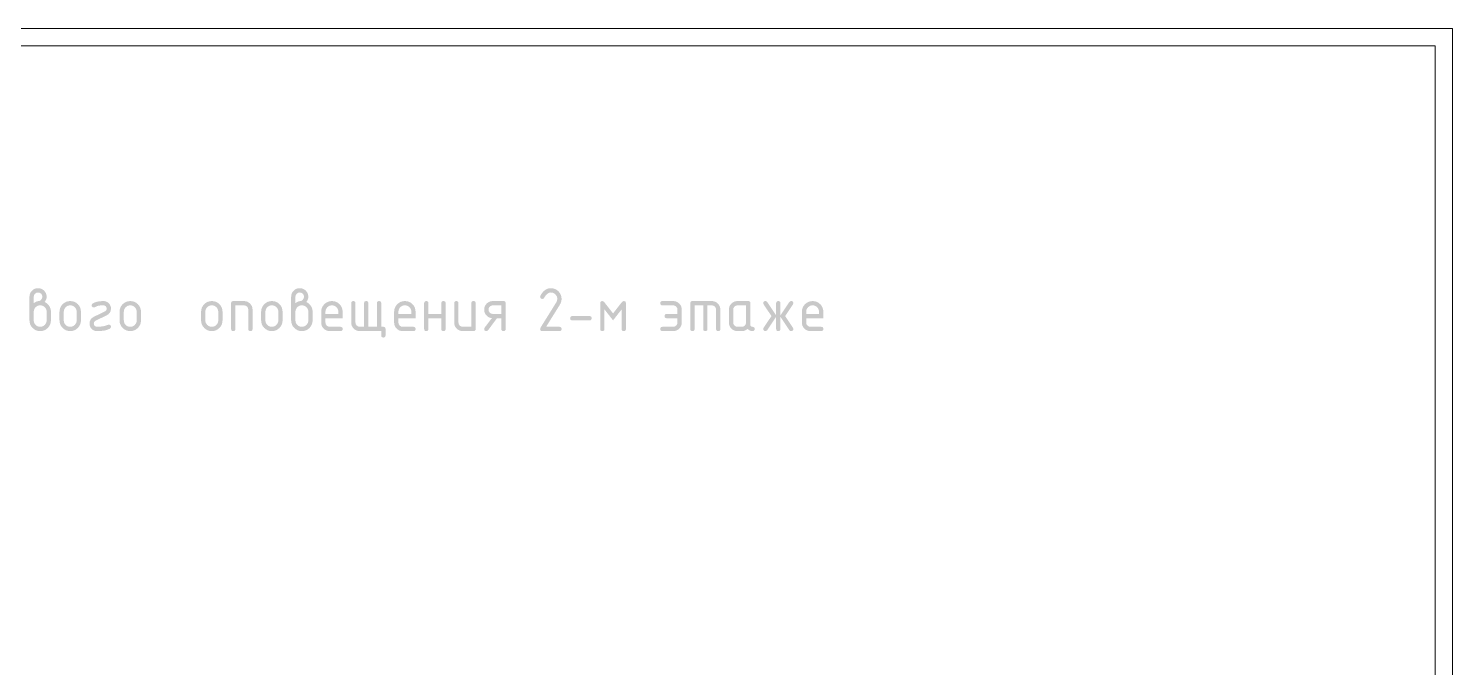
# Model space of a CAD drawing. Header units: millimetres. Extents: x 0 to 420, y 0 to 297.
# Drawn here: x 277.4 to 420.1, y 232.9 to 296.9 of the extents above; entities that cross this region are included whole.
import ezdxf

# ---------------------------------------------------------------- set-up
doc = ezdxf.new("R2010")
doc.units = ezdxf.units.MM

msp = doc.modelspace()

# ---------------------------------------------------------------- hatches: boundary and pattern name
h = msp.add_hatch(color=7)
h.paths.add_polyline_path([(277.960351, 269.408891), (278.094072, 269.502624), (278.222316, 269.569639), (278.344978, 269.609887), (278.461956, 269.623314), (278.590459, 269.660659), (278.709452, 269.773245), (278.792548, 269.913047), (278.820246, 270.053262), (278.789241, 270.220694), (278.696223, 270.359186), (278.55773, 270.452204), (278.390299, 270.48321), (278.224452, 270.451791), (278.085476, 270.357533), (277.991494, 270.218627), (277.960351, 270.053262)], flags=0)
h.paths.add_polyline_path([(279.034669, 269.535671), (279.175117, 269.464478), (279.300424, 269.374992), (279.410538, 269.267315), (279.505407, 269.141552), (279.581457, 269.003154), (279.635907, 268.858296), (279.668653, 268.706927), (279.679591, 268.548995), (279.679591, 267.689651), (279.659954, 267.473419), (279.601043, 267.274448), (279.502858, 267.092633), (279.365398, 266.927871), (279.200042, 266.791135), (279.018202, 266.693467), (278.819928, 266.634866), (278.605272, 266.615332), (278.389041, 266.634969), (278.19007, 266.69388), (278.008255, 266.792066), (277.843493, 266.929525), (277.706757, 267.094803), (277.609089, 267.276515), (277.550488, 267.474763), (277.530954, 267.689651), (277.530954, 270.053262), (277.546569, 270.226895), (277.593448, 270.386472), (277.671643, 270.531992), (277.781206, 270.663457), (277.913196, 270.772383), (278.058674, 270.85025), (278.217691, 270.897009), (278.390299, 270.912607), (278.563621, 270.896906), (278.723095, 270.849837), (278.868719, 270.771452), (279.000494, 270.661804), (279.109419, 270.529822), (279.187287, 270.384405), (279.234045, 270.225551), (279.249643, 270.053262), (279.236207, 269.898749), (279.1959, 269.76098), (279.12872, 269.639954)], flags=0)
h.paths.add_polyline_path([(279.249643, 267.689651), (279.249643, 268.548995), (279.237878, 268.677661), (279.202652, 268.79656), (279.144068, 268.90564), (279.06223, 269.00485), (278.963545, 269.087412), (278.854422, 269.146513), (278.734963, 269.182049), (278.605272, 269.193917), (278.474945, 269.182049), (278.355159, 269.146513), (278.245915, 269.087412), (278.147213, 269.00485), (278.06546, 268.90564), (278.007066, 268.79656), (277.972029, 268.677661), (277.960351, 268.548995), (277.960351, 267.689651), (277.972029, 267.559642), (278.007066, 267.440019), (278.06546, 267.330836), (278.147213, 267.232142), (278.245915, 267.15039), (278.355159, 267.091996), (278.474945, 267.056959), (278.605272, 267.04528), (278.734963, 267.057062), (278.854422, 267.092409), (278.963545, 267.15132), (279.06223, 267.233796), (279.144068, 267.333006), (279.202652, 267.442086), (279.237878, 267.560985)], flags=0)
h = msp.add_hatch(color=7)
h.paths.add_polyline_path([(280.538206, 267.689651), (280.538206, 268.548995), (280.557843, 268.763651), (280.616755, 268.961925), (280.71494, 269.143765), (280.852399, 269.309121), (281.017678, 269.446581), (281.199389, 269.544766), (281.397637, 269.603677), (281.612525, 269.623314), (281.829867, 269.603884), (282.029588, 269.545593), (282.211636, 269.448441), (282.375958, 269.312429), (282.511971, 269.148106), (282.609122, 268.966059), (282.667413, 268.766338), (282.686844, 268.548995), (282.686844, 267.689651), (282.667207, 267.474763), (282.608295, 267.276515), (282.51011, 267.094803), (282.372651, 266.929525), (282.207295, 266.792066), (282.025454, 266.69388), (281.82718, 266.634969), (281.612525, 266.615332), (281.397637, 266.634969), (281.199389, 266.69388), (281.017678, 266.792066), (280.852399, 266.929525), (280.71494, 267.094803), (280.616755, 267.276515), (280.557843, 267.474763)], flags=0)
h.paths.add_polyline_path([(282.256896, 267.689651), (282.256896, 268.548995), (282.245027, 268.677661), (282.209491, 268.79656), (282.150391, 268.90564), (282.067829, 269.00485), (281.968627, 269.087412), (281.859607, 269.146513), (281.740872, 269.182049), (281.612525, 269.193917), (281.483541, 269.182049), (281.364478, 269.146513), (281.255337, 269.087412), (281.156119, 269.00485), (281.073643, 268.90564), (281.014732, 268.79656), (280.979385, 268.677661), (280.967603, 268.548995), (280.967603, 267.689651), (280.979282, 267.559642), (281.014319, 267.440019), (281.072713, 267.330836), (281.154465, 267.232142), (281.253167, 267.15039), (281.362411, 267.091996), (281.482197, 267.056959), (281.612525, 267.04528), (281.740872, 267.057062), (281.859607, 267.092409), (281.968627, 267.15132), (282.067829, 267.233796), (282.150391, 267.333006), (282.209491, 267.442086), (282.245027, 267.560985)], flags=0)
for points in [[(285.479122, 267.259703), (285.573173, 267.246276), (285.640353, 267.206028), (285.68066, 267.139013), (285.694096, 267.04528), (285.663917, 266.935037), (285.57338, 266.852906), (285.338571, 266.748812), (285.047589, 266.674588), (284.700487, 266.630129), (284.297317, 266.615332), (284.146835, 266.628992), (284.007929, 266.67004), (283.880598, 266.738581), (283.764843, 266.834716), (283.668707, 266.950471), (283.600167, 267.077802), (283.559119, 267.216708), (283.545459, 267.36719), (283.572245, 267.586806), (283.65267, 267.773504), (283.78684, 267.927233), (283.974856, 268.047941), (285.08831, 268.584824), (285.165084, 268.634417), (285.220051, 268.698788), (285.253107, 268.777836), (285.264148, 268.871456), (285.240584, 268.994998), (285.16989, 269.099108), (285.065711, 269.170077), (284.941687, 269.193917), (284.769717, 269.191032), (284.621776, 269.182411), (284.497916, 269.168105), (284.398189, 269.148166), (284.243986, 269.094285), (284.075728, 269.00485), (283.974856, 268.978943), (283.895136, 268.995135), (283.824925, 269.043987), (283.776074, 269.113784), (283.759882, 269.193917), (283.788407, 269.299337), (283.873983, 269.382433), (284.082127, 269.487741), (284.329494, 269.563025), (284.616031, 269.608233), (284.941687, 269.623314), (285.092169, 269.609568), (285.231075, 269.56833), (285.358406, 269.499601), (285.474161, 269.403379), (285.570383, 269.28771), (285.639112, 269.160569), (285.68035, 269.021852), (285.694096, 268.871456), (285.667018, 268.651926), (285.585782, 268.465417), (285.45039, 268.311878), (285.260841, 268.191257), (284.157308, 267.660436), (284.077407, 267.608958), (284.0204, 267.542959), (283.986233, 267.462387), (283.974856, 267.36719), (283.99842, 267.243442), (284.069113, 267.139538), (284.173293, 267.068845), (284.297317, 267.04528), (284.601699, 267.057683), (284.886497, 267.09489), (285.151761, 267.156901), (285.397542, 267.243718)], [(297.728222, 266.830306), (297.728222, 269.408891), (297.741572, 269.502624), (297.78169, 269.569639), (297.84868, 269.609887), (297.942645, 269.623314), (299.017514, 269.623314), (299.189494, 269.607613), (299.348244, 269.560544), (299.493764, 269.48216), (299.626056, 269.372511), (299.735705, 269.240529), (299.814089, 269.095112), (299.861158, 268.936259), (299.876859, 268.763969), (299.876859, 266.830306), (299.863423, 266.736255), (299.823115, 266.669076), (299.755936, 266.628768), (299.661885, 266.615332), (299.567834, 266.628768), (299.500655, 266.669076), (299.460347, 266.736255), (299.446911, 266.830306), (299.446911, 268.763969), (299.415905, 268.931401), (299.322888, 269.069894), (299.18467, 269.162911), (299.017514, 269.193917), (298.157619, 269.193917), (298.157619, 266.830306), (298.144183, 266.736255), (298.103875, 266.669076), (298.036696, 266.628768), (297.942645, 266.615332), (297.84868, 266.628768), (297.78169, 266.669076), (297.741572, 266.736255)], [(312.765214, 266.615332), (310.616576, 266.615332), (310.442625, 266.630956), (310.282884, 266.677895), (310.137303, 266.756254), (310.00583, 266.866135), (309.896991, 266.998117), (309.819312, 267.143534), (309.772743, 267.302388), (309.757232, 267.474677), (309.757232, 269.408891), (309.770582, 269.502624), (309.8107, 269.569639), (309.87769, 269.609887), (309.971655, 269.623314), (310.065706, 269.609887), (310.132885, 269.569639), (310.173193, 269.502624), (310.186629, 269.408891), (310.186629, 267.474677), (310.218186, 267.310966), (310.313408, 267.17206), (310.452797, 267.076837), (310.616576, 267.04528), (311.046524, 267.04528), (311.046524, 269.408891), (311.059874, 269.502624), (311.099992, 269.569639), (311.166982, 269.609887), (311.260947, 269.623314), (311.354998, 269.609887), (311.422178, 269.569639), (311.462485, 269.502624), (311.475921, 269.408891), (311.475921, 267.04528), (312.335266, 267.04528), (312.335266, 269.408891), (312.348702, 269.502624), (312.389009, 269.569639), (312.456189, 269.609887), (312.55024, 269.623314), (312.644291, 269.609887), (312.71147, 269.569639), (312.751778, 269.502624), (312.765214, 269.408891), (312.765214, 267.04528), (312.980188, 267.04528), (313.074239, 267.031844), (313.141418, 266.991537), (313.181726, 266.924357), (313.195162, 266.830306), (313.195162, 266.185384), (313.181726, 266.091652), (313.141418, 266.024636), (313.074239, 265.984389), (312.980188, 265.970962), (312.886136, 265.984389), (312.818957, 266.024636), (312.778649, 266.091652), (312.765214, 266.185384)], [(317.494719, 267.904625), (317.494719, 266.830306), (317.481283, 266.736255), (317.440975, 266.669076), (317.373796, 266.628768), (317.279745, 266.615332), (317.18578, 266.628768), (317.11879, 266.669076), (317.078672, 266.736255), (317.065322, 266.830306), (317.065322, 269.408891), (317.078672, 269.502624), (317.11879, 269.569639), (317.18578, 269.609887), (317.279745, 269.623314), (317.373796, 269.609887), (317.440975, 269.569639), (317.481283, 269.502624), (317.494719, 269.408891), (317.494719, 268.334573), (318.784011, 268.334573), (318.784011, 269.408891), (318.797447, 269.502624), (318.837755, 269.569639), (318.904934, 269.609887), (318.998985, 269.623314), (319.093036, 269.609887), (319.160216, 269.569639), (319.200523, 269.502624), (319.213959, 269.408891), (319.213959, 266.830306), (319.200523, 266.736255), (319.160216, 266.669076), (319.093036, 266.628768), (318.998985, 266.615332), (318.904934, 266.628768), (318.837755, 266.669076), (318.797447, 266.736255), (318.784011, 266.830306), (318.784011, 267.904625)], [(322.221212, 269.408891), (322.221212, 266.830306), (322.207776, 266.736255), (322.167468, 266.669076), (322.100289, 266.628768), (322.006238, 266.615332), (320.931919, 266.615332), (320.757968, 266.630852), (320.598227, 266.677482), (320.452646, 266.755324), (320.321173, 266.864482), (320.212334, 266.995946), (320.134655, 267.141467), (320.088086, 267.301044), (320.072575, 267.474677), (320.072575, 269.408891), (320.085924, 269.502624), (320.126043, 269.569639), (320.193032, 269.609887), (320.286997, 269.623314), (320.381049, 269.609887), (320.448228, 269.569639), (320.488536, 269.502624), (320.501971, 269.408891), (320.501971, 267.474677), (320.533528, 267.310966), (320.628751, 267.17206), (320.768139, 267.076837), (320.931919, 267.04528), (321.791264, 267.04528), (321.791264, 269.408891), (321.8047, 269.502624), (321.845007, 269.569639), (321.912187, 269.609887), (322.006238, 269.623314), (322.100289, 269.609887), (322.167468, 269.569639), (322.207776, 269.502624)], [(329.756934, 270.912607), (329.971589, 270.89297), (330.169863, 270.834058), (330.351703, 270.735873), (330.517059, 270.598414), (330.654519, 270.433058), (330.752704, 270.251217), (330.811615, 270.052943), (330.831252, 269.838288), (330.81897, 269.684912), (330.782194, 269.53071), (330.721026, 269.375681), (330.635571, 269.219824), (329.281235, 267.04528), (330.616278, 267.04528), (330.710329, 267.031844), (330.777509, 266.991537), (330.817816, 266.924357), (330.831252, 266.830306), (330.817816, 266.736255), (330.777509, 266.669076), (330.710329, 266.628768), (330.616278, 266.615332), (328.897038, 266.615332), (328.803073, 266.628768), (328.736083, 266.669076), (328.695965, 266.736255), (328.682615, 266.830306), (328.718444, 266.953778), (330.293817, 269.483305), (330.374432, 269.65811), (330.401304, 269.838288), (330.389436, 269.966954), (330.3539, 270.085853), (330.294799, 270.194933), (330.212237, 270.294143), (330.113036, 270.376705), (330.004016, 270.435805), (329.885281, 270.471342), (329.756934, 270.48321), (329.577806, 270.449413), (329.405809, 270.348024), (329.240841, 270.179042), (329.082797, 269.942468), (329.007074, 269.864333), (328.897038, 269.838288), (328.803073, 269.851724), (328.736083, 269.892031), (328.695965, 269.959211), (328.682615, 270.053262), (328.701907, 270.140905), (328.805932, 270.32172), (328.917915, 270.478447), (329.037856, 270.61108), (329.165755, 270.719612), (329.301612, 270.804038), (329.445428, 270.864349), (329.597202, 270.900541)], [(335.986412, 267.689651), (335.126517, 268.789877), (335.126517, 266.830306), (335.113081, 266.736255), (335.072773, 266.669076), (335.005594, 266.628768), (334.911543, 266.615332), (334.817578, 266.628768), (334.750588, 266.669076), (334.71047, 266.736255), (334.69712, 266.830306), (334.69712, 269.408891), (334.71047, 269.502624), (334.750588, 269.569639), (334.817578, 269.609887), (334.911543, 269.623314), (335.01903, 269.58907), (335.126517, 269.486613), (335.986412, 268.386387), (336.845757, 269.486613), (336.953244, 269.58907), (337.060731, 269.623314), (337.154464, 269.609887), (337.221479, 269.569639), (337.261727, 269.502624), (337.275154, 269.408891), (337.275154, 266.830306), (337.261727, 266.736255), (337.221479, 266.669076), (337.154464, 266.628768), (337.060731, 266.615332), (336.96668, 266.628768), (336.899501, 266.669076), (336.859193, 266.736255), (336.845757, 266.830306), (336.845757, 268.789877)], [(342.436982, 267.904625), (341.362664, 267.904625), (341.268612, 267.918061), (341.201433, 267.958368), (341.161126, 268.025548), (341.14769, 268.119599), (341.161126, 268.21365), (341.201433, 268.280829), (341.268612, 268.321137), (341.362664, 268.334573), (342.436982, 268.334573), (342.436982, 268.763969), (342.405976, 268.931401), (342.312959, 269.069894), (342.174741, 269.162911), (342.007585, 269.193917), (340.932716, 269.193917), (340.838751, 269.207353), (340.771761, 269.247661), (340.731643, 269.31484), (340.718293, 269.408891), (340.731643, 269.502624), (340.771761, 269.569639), (340.838751, 269.609887), (340.932716, 269.623314), (342.007585, 269.623314), (342.180908, 269.607716), (342.340382, 269.560958), (342.486006, 269.48309), (342.617781, 269.374165), (342.726706, 269.2427), (342.804574, 269.097179), (342.851332, 268.937602), (342.86693, 268.763969), (342.86693, 267.474677), (342.851332, 267.301044), (342.804574, 267.141467), (342.726706, 266.995946), (342.617781, 266.864482), (342.486006, 266.755324), (342.340382, 266.677482), (342.180908, 266.630852), (342.007585, 266.615332), (340.932716, 266.615332), (340.838751, 266.628768), (340.771761, 266.669076), (340.731643, 266.736255), (340.718293, 266.830306), (340.731643, 266.924357), (340.771761, 266.991537), (340.838751, 267.031844), (340.932716, 267.04528), (342.007585, 267.04528), (342.172674, 267.076424), (342.311305, 267.170406), (342.405563, 267.308899), (342.436982, 267.474677)], [(343.939968, 269.623314), (345.874183, 269.623314), (346.046162, 269.607613), (346.204912, 269.560544), (346.350433, 269.48216), (346.482724, 269.372511), (346.592373, 269.240529), (346.670758, 269.095112), (346.717826, 268.936259), (346.733527, 268.763969), (346.733527, 266.830306), (346.720091, 266.736255), (346.679784, 266.669076), (346.612604, 266.628768), (346.518553, 266.615332), (346.424502, 266.628768), (346.357323, 266.669076), (346.317015, 266.736255), (346.303579, 266.830306), (346.303579, 268.763969), (346.272642, 268.931401), (346.180107, 269.069894), (346.041614, 269.162911), (345.874183, 269.193917), (345.444235, 269.193917), (345.444235, 266.830306), (345.430799, 266.736255), (345.390491, 266.669076), (345.323312, 266.628768), (345.229261, 266.615332), (345.135296, 266.628768), (345.068306, 266.669076), (345.028188, 266.736255), (345.014838, 266.830306), (345.014838, 269.193917), (344.154942, 269.193917), (344.154942, 266.830306), (344.141506, 266.736255), (344.101199, 266.669076), (344.034019, 266.628768), (343.939968, 266.615332), (343.846003, 266.628768), (343.779013, 266.669076), (343.738895, 266.736255), (343.725545, 266.830306), (343.725545, 269.408891), (343.738895, 269.502624), (343.779013, 269.569639), (343.846003, 269.609887)], [(352.322928, 268.051248), (351.427203, 266.70959), (351.35148, 266.638897), (351.248059, 266.615332), (351.166341, 266.631111), (351.097026, 266.678722), (351.049414, 266.748106), (351.033636, 266.830306), (351.042455, 266.894316), (351.069465, 266.950471), (351.853844, 268.119599), (351.069465, 269.288175), (351.042455, 269.344399), (351.033636, 269.408891), (351.046986, 269.502624), (351.087104, 269.569639), (351.154094, 269.609887), (351.248059, 269.623314), (351.35148, 269.59975), (351.427203, 269.529056), (352.322928, 268.187949), (352.322928, 269.408891), (352.336278, 269.502624), (352.376396, 269.569639), (352.443386, 269.609887), (352.537351, 269.623314), (352.631402, 269.609887), (352.698582, 269.569639), (352.738889, 269.502624), (352.752325, 269.408891), (352.752325, 268.187949), (353.647499, 269.529056), (353.723222, 269.59975), (353.826644, 269.623314), (353.920695, 269.609887), (353.987874, 269.569639), (354.028182, 269.502624), (354.041618, 269.408891), (354.005789, 269.288175), (353.221409, 268.119599), (354.005789, 266.950471), (354.041618, 266.830306), (354.028182, 266.736255), (353.987874, 266.669076), (353.920695, 266.628768), (353.826644, 266.615332), (353.723222, 266.638897), (353.647499, 266.70959), (352.752325, 268.051248), (352.752325, 266.830306), (352.738889, 266.736255), (352.698582, 266.669076), (352.631402, 266.628768), (352.537351, 266.615332), (352.443386, 266.628768), (352.376396, 266.669076), (352.336278, 266.736255), (352.322928, 266.830306)], [(333.623531, 267.689651), (331.90429, 267.689651), (331.810325, 267.703087), (331.743335, 267.743394), (331.703217, 267.810574), (331.689867, 267.904625), (331.703217, 267.998676), (331.743335, 268.065855), (331.810325, 268.106163), (331.90429, 268.119599), (333.623531, 268.119599), (333.717582, 268.106163), (333.784761, 268.065855), (333.825069, 267.998676), (333.838505, 267.904625), (333.825069, 267.810574), (333.784761, 267.743394), (333.717582, 267.703087)]]:
    msp.add_hatch(color=7).paths.add_polyline_path(points, flags=0)
h = msp.add_hatch(color=7)
h.paths.add_polyline_path([(286.552711, 267.689651), (286.552711, 268.548995), (286.572348, 268.763651), (286.63126, 268.961925), (286.729445, 269.143765), (286.866904, 269.309121), (287.032183, 269.446581), (287.213894, 269.544766), (287.412142, 269.603677), (287.62703, 269.623314), (287.844372, 269.603884), (288.044093, 269.545593), (288.226141, 269.448441), (288.390463, 269.312429), (288.526476, 269.148106), (288.623627, 268.966059), (288.681918, 268.766338), (288.701349, 268.548995), (288.701349, 267.689651), (288.681712, 267.474763), (288.6228, 267.276515), (288.524615, 267.094803), (288.387156, 266.929525), (288.2218, 266.792066), (288.039959, 266.69388), (287.841685, 266.634969), (287.62703, 266.615332), (287.412142, 266.634969), (287.213894, 266.69388), (287.032183, 266.792066), (286.866904, 266.929525), (286.729445, 267.094803), (286.63126, 267.276515), (286.572348, 267.474763)], flags=0)
h.paths.add_polyline_path([(288.271401, 267.689651), (288.271401, 268.548995), (288.259532, 268.677661), (288.223996, 268.79656), (288.164896, 268.90564), (288.082334, 269.00485), (287.983132, 269.087412), (287.874112, 269.146513), (287.755377, 269.182049), (287.62703, 269.193917), (287.498046, 269.182049), (287.378983, 269.146513), (287.269842, 269.087412), (287.170624, 269.00485), (287.088148, 268.90564), (287.029237, 268.79656), (286.99389, 268.677661), (286.982108, 268.548995), (286.982108, 267.689651), (286.993787, 267.559642), (287.028824, 267.440019), (287.087218, 267.330836), (287.16897, 267.232142), (287.267672, 267.15039), (287.376916, 267.091996), (287.496702, 267.056959), (287.62703, 267.04528), (287.755377, 267.057062), (287.874112, 267.092409), (287.983132, 267.15132), (288.082334, 267.233796), (288.164896, 267.333006), (288.223996, 267.442086), (288.259532, 267.560985)], flags=0)
h = msp.add_hatch(color=7)
h.paths.add_polyline_path([(294.720969, 267.689651), (294.720969, 268.548995), (294.740606, 268.763651), (294.799517, 268.961925), (294.897703, 269.143765), (295.035162, 269.309121), (295.20044, 269.446581), (295.382152, 269.544766), (295.5804, 269.603677), (295.795288, 269.623314), (296.01263, 269.603884), (296.212351, 269.545593), (296.394399, 269.448441), (296.558721, 269.312429), (296.694733, 269.148106), (296.791885, 268.966059), (296.850176, 268.766338), (296.869606, 268.548995), (296.869606, 267.689651), (296.849969, 267.474763), (296.791058, 267.276515), (296.692873, 267.094803), (296.555414, 266.929525), (296.390058, 266.792066), (296.208217, 266.69388), (296.009943, 266.634969), (295.795288, 266.615332), (295.5804, 266.634969), (295.382152, 266.69388), (295.20044, 266.792066), (295.035162, 266.929525), (294.897703, 267.094803), (294.799517, 267.276515), (294.740606, 267.474763)], flags=0)
h.paths.add_polyline_path([(296.439659, 267.689651), (296.439659, 268.548995), (296.42779, 268.677661), (296.392254, 268.79656), (296.333153, 268.90564), (296.250592, 269.00485), (296.15139, 269.087412), (296.04237, 269.146513), (295.923635, 269.182049), (295.795288, 269.193917), (295.666304, 269.182049), (295.547241, 269.146513), (295.4381, 269.087412), (295.338882, 269.00485), (295.256406, 268.90564), (295.197495, 268.79656), (295.162148, 268.677661), (295.150366, 268.548995), (295.150366, 267.689651), (295.162045, 267.559642), (295.197082, 267.440019), (295.255476, 267.330836), (295.337228, 267.232142), (295.43593, 267.15039), (295.545174, 267.091996), (295.66496, 267.056959), (295.795288, 267.04528), (295.923635, 267.057062), (296.04237, 267.092409), (296.15139, 267.15132), (296.250592, 267.233796), (296.333153, 267.333006), (296.392254, 267.442086), (296.42779, 267.560985)], flags=0)
h = msp.add_hatch(color=7)
h.paths.add_polyline_path([(300.735474, 267.689651), (300.735474, 268.548995), (300.755111, 268.763651), (300.814022, 268.961925), (300.912208, 269.143765), (301.049667, 269.309121), (301.214945, 269.446581), (301.396657, 269.544766), (301.594905, 269.603677), (301.809793, 269.623314), (302.027135, 269.603884), (302.226856, 269.545593), (302.408904, 269.448441), (302.573226, 269.312429), (302.709238, 269.148106), (302.80639, 268.966059), (302.864681, 268.766338), (302.884111, 268.548995), (302.884111, 267.689651), (302.864474, 267.474763), (302.805563, 267.276515), (302.707378, 267.094803), (302.569919, 266.929525), (302.404563, 266.792066), (302.222722, 266.69388), (302.024448, 266.634969), (301.809793, 266.615332), (301.594905, 266.634969), (301.396657, 266.69388), (301.214945, 266.792066), (301.049667, 266.929525), (300.912208, 267.094803), (300.814022, 267.276515), (300.755111, 267.474763)], flags=0)
h.paths.add_polyline_path([(302.454164, 267.689651), (302.454164, 268.548995), (302.442295, 268.677661), (302.406759, 268.79656), (302.347658, 268.90564), (302.265097, 269.00485), (302.165895, 269.087412), (302.056875, 269.146513), (301.93814, 269.182049), (301.809793, 269.193917), (301.680809, 269.182049), (301.561746, 269.146513), (301.452605, 269.087412), (301.353387, 269.00485), (301.270911, 268.90564), (301.212, 268.79656), (301.176653, 268.677661), (301.164871, 268.548995), (301.164871, 267.689651), (301.17655, 267.559642), (301.211587, 267.440019), (301.269981, 267.330836), (301.351733, 267.232142), (301.450435, 267.15039), (301.559679, 267.091996), (301.679465, 267.056959), (301.809793, 267.04528), (301.93814, 267.057062), (302.056875, 267.092409), (302.165895, 267.15132), (302.265097, 267.233796), (302.347658, 267.333006), (302.406759, 267.442086), (302.442295, 267.560985)], flags=0)
h = msp.add_hatch(color=7)
h.paths.add_polyline_path([(304.172124, 269.408891), (304.305845, 269.502624), (304.434089, 269.569639), (304.556751, 269.609887), (304.673729, 269.623314), (304.802231, 269.660659), (304.921225, 269.773245), (305.004321, 269.913047), (305.032019, 270.053262), (305.001013, 270.220694), (304.907996, 270.359186), (304.769503, 270.452204), (304.602071, 270.48321), (304.436225, 270.451791), (304.297249, 270.357533), (304.203267, 270.218627), (304.172124, 270.053262)], flags=0)
h.paths.add_polyline_path([(305.246442, 269.535671), (305.38689, 269.464478), (305.512197, 269.374992), (305.622311, 269.267315), (305.71718, 269.141552), (305.79323, 269.003154), (305.84768, 268.858296), (305.880426, 268.706927), (305.891364, 268.548995), (305.891364, 267.689651), (305.871727, 267.473419), (305.812816, 267.274448), (305.714631, 267.092633), (305.577171, 266.927871), (305.411815, 266.791135), (305.229975, 266.693467), (305.031701, 266.634866), (304.817045, 266.615332), (304.600814, 266.634969), (304.401842, 266.69388), (304.220028, 266.792066), (304.055266, 266.929525), (303.91853, 267.094803), (303.820862, 267.276515), (303.762261, 267.474763), (303.742727, 267.689651), (303.742727, 270.053262), (303.758342, 270.226895), (303.805221, 270.386472), (303.883416, 270.531992), (303.992979, 270.663457), (304.124969, 270.772383), (304.270447, 270.85025), (304.429464, 270.897009), (304.602071, 270.912607), (304.775394, 270.896906), (304.934868, 270.849837), (305.080492, 270.771452), (305.212267, 270.661804), (305.321192, 270.529822), (305.39906, 270.384405), (305.445818, 270.225551), (305.461416, 270.053262), (305.44798, 269.898749), (305.407673, 269.76098), (305.340493, 269.639954)], flags=0)
h.paths.add_polyline_path([(305.461416, 267.689651), (305.461416, 268.548995), (305.449651, 268.677661), (305.414425, 268.79656), (305.355841, 268.90564), (305.274003, 269.00485), (305.175318, 269.087412), (305.066195, 269.146513), (304.946736, 269.182049), (304.817045, 269.193917), (304.686717, 269.182049), (304.566931, 269.146513), (304.457687, 269.087412), (304.358986, 269.00485), (304.277233, 268.90564), (304.218839, 268.79656), (304.183802, 268.677661), (304.172124, 268.548995), (304.172124, 267.689651), (304.183802, 267.559642), (304.218839, 267.440019), (304.277233, 267.330836), (304.358986, 267.232142), (304.457687, 267.15039), (304.566931, 267.091996), (304.686717, 267.056959), (304.817045, 267.04528), (304.946736, 267.057062), (305.066195, 267.092409), (305.175318, 267.15132), (305.274003, 267.233796), (305.355841, 267.333006), (305.414425, 267.442086), (305.449651, 267.560985)], flags=0)
h = msp.add_hatch(color=7)
h.paths.add_polyline_path([(307.824298, 269.193917), (307.695314, 269.182049), (307.576251, 269.146513), (307.46711, 269.087412), (307.367892, 269.00485), (307.285416, 268.90564), (307.226505, 268.79656), (307.191158, 268.677661), (307.179376, 268.548995), (307.179376, 268.334573), (308.468669, 268.334573), (308.468669, 268.548995), (308.4568, 268.677661), (308.421264, 268.79656), (308.362163, 268.90564), (308.279602, 269.00485), (308.1804, 269.087412), (308.07138, 269.146513), (307.952645, 269.182049)], flags=0)
h.paths.add_polyline_path([(307.179376, 267.904625), (307.179376, 267.474677), (307.210933, 267.310966), (307.306156, 267.17206), (307.445544, 267.076837), (307.609324, 267.04528), (308.683643, 267.04528), (308.777694, 267.031844), (308.844873, 266.991537), (308.885181, 266.924357), (308.898616, 266.830306), (308.885181, 266.736255), (308.844873, 266.669076), (308.777694, 266.628768), (308.683643, 266.615332), (307.609324, 266.615332), (307.435372, 266.630852), (307.275632, 266.677482), (307.130051, 266.755324), (306.998577, 266.864482), (306.889738, 266.995946), (306.81206, 267.141467), (306.765491, 267.301044), (306.749979, 267.474677), (306.749979, 268.548995), (306.769616, 268.763651), (306.828528, 268.961925), (306.926713, 269.143765), (307.064172, 269.309121), (307.22945, 269.446581), (307.411162, 269.544766), (307.60941, 269.603677), (307.824298, 269.623314), (308.04164, 269.603884), (308.241361, 269.545593), (308.423409, 269.448441), (308.587731, 269.312429), (308.723743, 269.148106), (308.820895, 268.966059), (308.879186, 268.766338), (308.898616, 268.548995), (308.898616, 267.904625)], flags=0)
h = msp.add_hatch(color=7)
h.paths.add_polyline_path([(315.132388, 269.193917), (315.003404, 269.182049), (314.884341, 269.146513), (314.775201, 269.087412), (314.675982, 269.00485), (314.593506, 268.90564), (314.534595, 268.79656), (314.499249, 268.677661), (314.487466, 268.548995), (314.487466, 268.334573), (315.776759, 268.334573), (315.776759, 268.548995), (315.764891, 268.677661), (315.729354, 268.79656), (315.670254, 268.90564), (315.587692, 269.00485), (315.488491, 269.087412), (315.37947, 269.146513), (315.260735, 269.182049)], flags=0)
h.paths.add_polyline_path([(314.487466, 267.904625), (314.487466, 267.474677), (314.519023, 267.310966), (314.614246, 267.17206), (314.753634, 267.076837), (314.917414, 267.04528), (315.991733, 267.04528), (316.085784, 267.031844), (316.152963, 266.991537), (316.193271, 266.924357), (316.206707, 266.830306), (316.193271, 266.736255), (316.152963, 266.669076), (316.085784, 266.628768), (315.991733, 266.615332), (314.917414, 266.615332), (314.743463, 266.630852), (314.583722, 266.677482), (314.438141, 266.755324), (314.306668, 266.864482), (314.197829, 266.995946), (314.12015, 267.141467), (314.073581, 267.301044), (314.05807, 267.474677), (314.05807, 268.548995), (314.077707, 268.763651), (314.136618, 268.961925), (314.234803, 269.143765), (314.372262, 269.309121), (314.537541, 269.446581), (314.719252, 269.544766), (314.9175, 269.603677), (315.132388, 269.623314), (315.349731, 269.603884), (315.549452, 269.545593), (315.731499, 269.448441), (315.895821, 269.312429), (316.031834, 269.148106), (316.128985, 268.966059), (316.187276, 268.766338), (316.206707, 268.548995), (316.206707, 267.904625)], flags=0)
h = msp.add_hatch(color=7)
h.paths.add_polyline_path([(323.844914, 267.911239), (323.685957, 267.943287), (323.54147, 268.000605), (323.411452, 268.083244), (323.295904, 268.191257), (323.201215, 268.317253), (323.133708, 268.454669), (323.09328, 268.603557), (323.079827, 268.763969), (323.095339, 268.937602), (323.141908, 269.097179), (323.219586, 269.2427), (323.328425, 269.374165), (323.459899, 269.48309), (323.60548, 269.560958), (323.76522, 269.607716), (323.939172, 269.623314), (325.01349, 269.623314), (325.107541, 269.609887), (325.174721, 269.569639), (325.215028, 269.502624), (325.228464, 269.408891), (325.228464, 266.830306), (325.215028, 266.736255), (325.174721, 266.669076), (325.107541, 266.628768), (325.01349, 266.615332), (324.919439, 266.628768), (324.85226, 266.669076), (324.811952, 266.736255), (324.798516, 266.830306), (324.798516, 267.904625), (324.362505, 267.904625), (323.46678, 266.702975), (323.391057, 266.637243), (323.29425, 266.615332), (323.200285, 266.628768), (323.133295, 266.669076), (323.093177, 266.736255), (323.079827, 266.830306), (323.090231, 266.900104), (323.12172, 266.960393)], flags=0)
h.paths.add_polyline_path([(323.509224, 268.763969), (323.540781, 268.600258), (323.636003, 268.461352), (323.775392, 268.36613), (323.939172, 268.334573), (324.798516, 268.334573), (324.798516, 269.193917), (323.939172, 269.193917), (323.773325, 269.162498), (323.63435, 269.06824), (323.540368, 268.929334)], flags=0)
h = msp.add_hatch(color=7)
h.paths.add_polyline_path([(349.311655, 269.193917), (348.45231, 269.193917), (348.286463, 269.162498), (348.147488, 269.06824), (348.053506, 268.929334), (348.022362, 268.763969), (348.022362, 267.474677), (348.053919, 267.310966), (348.149142, 267.17206), (348.28853, 267.076837), (348.45231, 267.04528), (348.882258, 267.04528), (349.047347, 267.076424), (349.185978, 267.170406), (349.280235, 267.308899), (349.311655, 267.474677)], flags=0)
h.paths.add_polyline_path([(350.170999, 266.830306), (350.157572, 266.736255), (350.117325, 266.669076), (350.050309, 266.628768), (349.956577, 266.615332), (349.813321, 266.629509), (349.683656, 266.672107), (349.567531, 266.743231), (349.464893, 266.842984), (349.339207, 266.743231), (349.20024, 266.672107), (349.047941, 266.629509), (348.882258, 266.615332), (348.45231, 266.615332), (348.278359, 266.630852), (348.118618, 266.677482), (347.973037, 266.755324), (347.841564, 266.864482), (347.732724, 266.995946), (347.655046, 267.141467), (347.608477, 267.301044), (347.592966, 267.474677), (347.592966, 268.763969), (347.608477, 268.937602), (347.655046, 269.097179), (347.732724, 269.2427), (347.841564, 269.374165), (347.973037, 269.48309), (348.118618, 269.560958), (348.278359, 269.607716), (348.45231, 269.623314), (349.526629, 269.623314), (349.62068, 269.609887), (349.687859, 269.569639), (349.728167, 269.502624), (349.741603, 269.408891), (349.741603, 267.259703), (349.754952, 267.165738), (349.795071, 267.098748), (349.86206, 267.05863), (349.956025, 267.04528), (350.050077, 267.031844), (350.117256, 266.991537), (350.157563, 266.924357)], flags=0)
h = msp.add_hatch(color=7)
h.paths.add_polyline_path([(355.975374, 269.193917), (355.84639, 269.182049), (355.727328, 269.146513), (355.618187, 269.087412), (355.518968, 269.00485), (355.436493, 268.90564), (355.377581, 268.79656), (355.342235, 268.677661), (355.330453, 268.548995), (355.330453, 268.334573), (356.619745, 268.334573), (356.619745, 268.548995), (356.607877, 268.677661), (356.572341, 268.79656), (356.51324, 268.90564), (356.430678, 269.00485), (356.331477, 269.087412), (356.222457, 269.146513), (356.103721, 269.182049)], flags=0)
h.paths.add_polyline_path([(355.330453, 267.904625), (355.330453, 267.474677), (355.36201, 267.310966), (355.457232, 267.17206), (355.596621, 267.076837), (355.7604, 267.04528), (356.834719, 267.04528), (356.92877, 267.031844), (356.99595, 266.991537), (357.036257, 266.924357), (357.049693, 266.830306), (357.036257, 266.736255), (356.99595, 266.669076), (356.92877, 266.628768), (356.834719, 266.615332), (355.7604, 266.615332), (355.586449, 266.630852), (355.426709, 266.677482), (355.281127, 266.755324), (355.149654, 266.864482), (355.040815, 266.995946), (354.963136, 267.141467), (354.916567, 267.301044), (354.901056, 267.474677), (354.901056, 268.548995), (354.920693, 268.763651), (354.979604, 268.961925), (355.077789, 269.143765), (355.215249, 269.309121), (355.380527, 269.446581), (355.562239, 269.544766), (355.760487, 269.603677), (355.975374, 269.623314), (356.192717, 269.603884), (356.392438, 269.545593), (356.574485, 269.448441), (356.738808, 269.312429), (356.87482, 269.148106), (356.971972, 268.966059), (357.030263, 268.766338), (357.049693, 268.548995), (357.049693, 267.904625)], flags=0)

# ---------------------------------------------------------------- linework, layer by layer
at = {"color": 7, "lineweight": 0}
for points in [[(0.211668, 0), (420.073667, 0), (420.073667, 296.925999), (0.211668, 296.925999)], [(7.239002, 1.735667), (418.338, 1.735667), (418.338, 295.190332), (7.239002, 295.190332)]]:
    msp.add_lwpolyline(points, close=True, dxfattribs=at)

doc.saveas('drawing.dxf')
